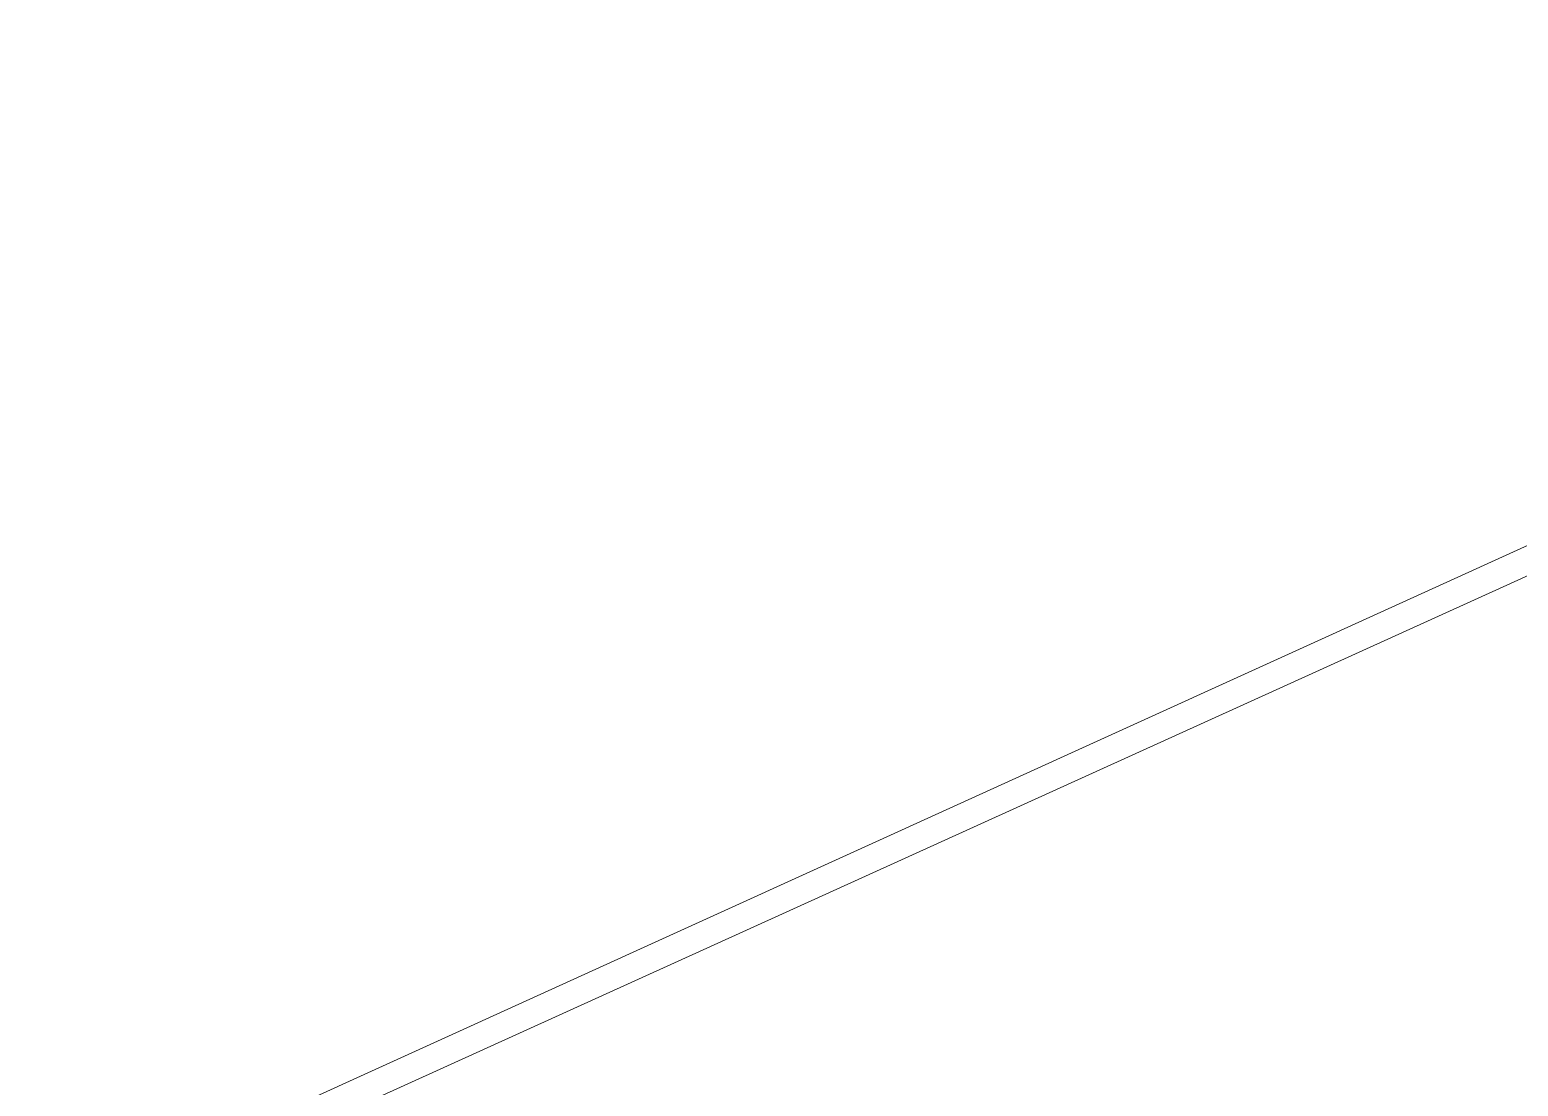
# Model space of a CAD drawing. Header units: millimetres. Extents: x -5097 to 2588, y -1580 to 5282.
# Drawn here: x -630.2443 to -630.0991, y 1095.7063 to 1095.8095 of the extents above; entities that cross this region are included whole.
import ezdxf

# ---------------------------------------------------------------- set-up
doc = ezdxf.new("R2010")
doc.units = ezdxf.units.MM
doc.layers.add('A_--------_E-', color=8, linetype='Continuous', lineweight=9)
doc.layers.add('M-_EQPT----_E', color=7, linetype='Continuous', lineweight=9)

# ---------------------------------------------------------------- blocks, each defined once
blk = doc.blocks.new('PNS-Filter column D1200 _180 Left feed 90-50_ - ASY PNS-Filter column D1200_iam-905011-В20 Аксонометрия')
at = {"layer": 'A_--------_E-'}
blk.add_line((-653.53203, 1085.10457), (-630.0062, 1095.80091), dxfattribs=at)
blk.add_polyline3d([(-629.98075, 1095.80946, 0), (-654.18683, 1084.8222, 0), (-727.00568, 1057.90702, 0), (-805.71785, 1037.249, 0), (-888.72096, 1023.26867, 0), (-974.32533, 1016.25064, 0), (-1060.78829, 1016.33777, 0), (-1146.3497, 1023.52828, 0), (-1229.26779, 1037.6758, 0), (-1269.81566, 1047.43581, 0)], dxfattribs=at)
blk = doc.blocks.new('PNS-Filter column D1200 _180 Left feed 90-50_ - Standard-894632-В20 Аксонометрия')
blk.add_blockref('PNS-Filter column D1200 _180 Left feed 90-50_ - ASY PNS-Filter column D1200_iam-905011-В20 Аксонометрия', (0, 0))

msp = doc.modelspace()

# ---------------------------------------------------------------- block references
at = {"layer": 'M-_EQPT----_E'}
msp.add_blockref('PNS-Filter column D1200 _180 Left feed 90-50_ - Standard-894632-В20 Аксонометрия', (0, 0), dxfattribs=at)

doc.saveas('drawing.dxf')
